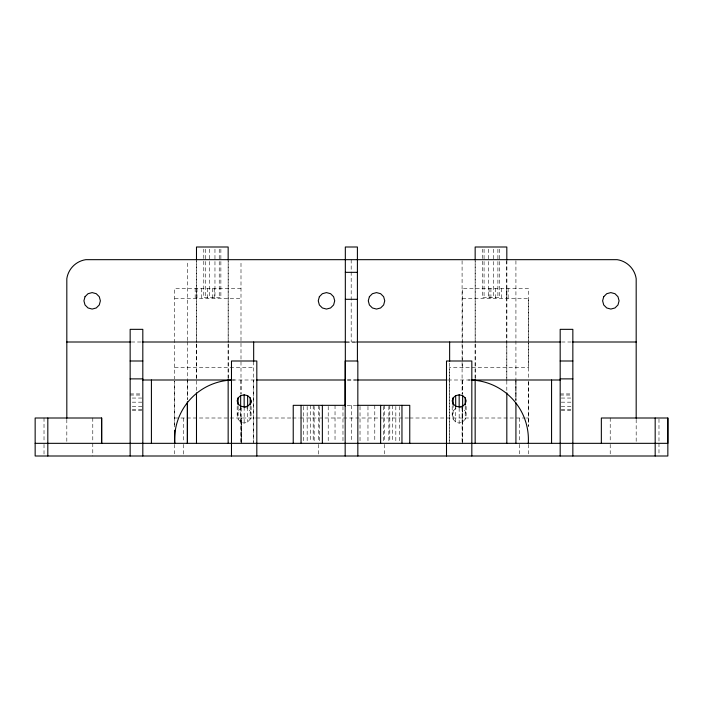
<?xml version="1.0" encoding="UTF-8"?>
<svg xmlns="http://www.w3.org/2000/svg" width="703" height="703" viewBox="0 0 703 703"><rect width="100%" height="100%" fill="white"/><g stroke="black" fill="none" stroke-linecap="round" stroke-linejoin="round"><path stroke-width="0.53" stroke-dasharray="3.52 2.64" d="M174.722 426.958L174.722 381.096L174.722 427.503M187.402 341.658L187.393 399.603L187.393 379.998M187.411 340.568L187.42 260.76M196.489 378.618L196.489 261.261M228.159 378.618L228.159 261.261M240.997 379.998L240.997 394.198L240.997 260.76M241.226 443.329L241.226 418.004L241.226 442.275M253.669 443.329L253.669 379.998M462.31 443.338L462.31 407.301L462.31 442.24M475.158 378.618L475.158 261.261M506.819 380.815L506.819 261.261M515.914 379.998L515.923 400.745L515.923 381.096M251.112 406.378L251.112 415.148L250.18 419.146L247.632 422.081L244.152 423.153L240.663 422.081L238.115 419.146L237.183 415.148L238.115 411.141L240.663 408.215L242.403 407.678M466.133 406.378L466.133 415.148L465.201 419.146L462.644 422.081L459.164 423.153L455.685 422.081L453.127 419.146L452.196 415.148L453.127 411.141L455.685 408.215L457.425 407.678M240.997 288.415L174.722 288.415L174.722 378.943M174.722 298.467L240.997 298.467M462.31 298.467L528.586 298.467L528.586 378.943M131.285 342.001L141.479 342.001M345.691 342.001L355.569 342.001M561.565 342.001L571.504 342.001M346.061 342.106L356.377 342.106M174.722 367.335L253.669 367.335M232.482 379.998L255.242 379.998M347.273 379.998L357.133 379.998M448.066 379.998L470.632 379.998M130.152 393.935L141.76 393.935M560.177 393.935L570.739 393.935M130.152 395.033L141.76 395.033M560.177 395.033L570.739 395.033M132.261 398.047L141.76 398.047M561.24 398.047L570.739 398.047M132.261 402.169L142.814 402.169M561.24 402.169L572.848 402.169M347.185 405.332L356.896 405.332M132.261 406.281L142.814 406.281M561.24 406.281L572.848 406.281M132.261 409.295L142.814 409.295M561.24 409.295L572.848 409.295M132.261 410.403L141.76 410.403M561.24 410.403L570.739 410.403M174.722 418.004L255.435 418.004M256.533 418.004L291.517 418.004M292.615 418.004L299.17 418.004M300.269 418.004L408.513 418.004M409.603 418.004L471.898 418.004M472.987 418.004L525.317 418.004M526.406 418.004L528.586 418.004M347.519 379.998L356.324 380.007M459.164 407.142L462.644 408.215L465.201 411.141L466.133 415.148M244.152 407.142L247.632 408.215L250.18 411.141L251.112 415.148M658.983 419.058L658.983 442.275M658.983 443.329L658.983 453.892M636.18 419.366L636.18 442.249M610.213 418.004L610.213 442.275M610.213 444.393L610.213 453.892M528.586 444.393L528.586 453.892M519.719 418.004L519.719 442.275M519.719 444.393L519.719 453.892M515.923 260.76L515.923 400.745M508.128 288.415L508.128 298.467M506.819 260.76L506.819 342.756M506.819 343.846L506.819 390.859M506.309 288.415L506.309 298.467M501.555 288.415L501.555 298.467M499.534 249.161L499.534 297.668L482.434 297.668L482.434 249.161M497.9 249.161L497.9 297.668M495.677 288.415L495.677 298.467M493.629 249.161L493.629 297.668M490.914 288.415L490.914 298.467M489.103 288.415L489.103 298.467M488.348 249.161L488.348 297.668M484.068 249.161L484.068 297.668M475.158 260.76L475.158 342.756M475.158 343.846L475.158 378.829M465.201 406.035L465.201 419.146M462.644 407.213L462.644 422.081M462.31 367.335L462.31 288.415L528.586 288.415L528.586 367.335L449.639 367.335L449.639 443.338L449.639 361.544M462.091 260.76L462.091 342.756M462.091 343.846L462.091 361.342M462.091 362.432L462.091 394.137M462.091 407.257L462.091 443.329M459.164 408.039L459.164 423.153M455.685 406.149L455.685 422.081M453.127 403.926L453.127 419.146M452.196 406.378L452.196 415.148M399.313 406.422L399.313 442.249M395.833 406.422L395.833 442.249M392.344 405.332L392.344 442.249M389.796 405.332L389.796 442.249M388.864 406.422L388.864 442.249M384.436 405.332L384.436 442.249M384.436 444.393L384.436 453.892M383.311 406.422L383.311 442.249M374.787 405.332L374.787 442.249M367.968 406.422L367.968 442.249M360.024 406.422L360.024 442.249M351.5 405.332L351.5 442.249M351.184 259.671L351.184 342.001M342.976 406.422L342.976 442.249M335.032 405.332L335.032 442.249M328.213 406.422L328.213 442.249M319.689 406.422L319.689 442.249M318.564 405.332L318.564 442.249M318.564 444.393L318.564 456.001M314.136 406.422L314.136 442.249M313.195 405.332L313.195 442.249M310.647 405.332L310.647 442.249M307.167 406.422L307.167 442.249M303.678 406.422L303.678 442.249M253.669 361.544L253.669 442.24M250.18 406.035L250.18 419.146M247.632 407.213L247.632 422.081M244.152 406.958L244.152 423.153M240.663 406.149L240.663 422.081M238.115 406.035L238.115 419.146M237.183 406.378L237.183 415.148M228.159 260.76L228.159 342.756M228.159 343.846L228.159 378.829M220.874 249.161L220.874 297.668L203.773 297.668L203.773 249.161M219.239 249.161L219.239 297.668M214.96 249.161L214.96 297.668M214.204 288.415L214.204 298.467M212.394 288.415L212.394 298.467M209.679 249.161L209.679 297.668M207.631 288.415L207.631 298.467M205.408 249.161L205.408 297.668M201.752 288.415L201.752 298.467M196.998 288.415L196.998 298.467M196.489 260.76L196.489 342.756M196.489 343.846L196.489 390.859M195.179 288.415L195.179 298.467M183.588 418.004L183.588 442.275M183.588 444.393L183.588 456.001M174.722 444.393L174.722 453.892M92.787 418.004L92.787 442.275M92.787 443.329L92.787 456.001M66.82 419.366L66.82 442.24M44.017 418.004L44.017 442.275M44.017 444.393L44.017 456.001M468.33 380.007A59.527 59.527 0 0 1 470.369 380.015M232.631 380.015A59.527 59.527 0 0 1 234.67 379.998M240.997 407.301L240.997 443.329L240.997 407.257M462.31 379.998L462.31 394.198L462.31 379.998M528.586 381.096L528.586 426.449L528.586 381.096"/><path stroke-width="1.05" d="M101.654 418.004L101.654 443.329L101.654 418.004L35.15 418.004L35.15 456.001L667.85 456.001L667.85 418.004L601.346 418.004L601.346 443.329M187.393 401.791L187.393 443.329L187.393 402.933M345.349 379.998L345.322 406.211L345.331 246.999L357.405 246.999L357.414 361.597M667.85 418.004L667.85 443.329L35.15 443.329M238.115 397.872L237.183 400.895L238.115 403.926L240.663 406.149L244.152 406.958L247.632 406.149L250.18 403.926L251.112 400.895L250.18 397.872L247.632 395.648L244.152 394.84L240.663 395.648L238.115 397.872L238.115 405.016M453.127 397.872L452.196 400.895L453.127 403.926L455.685 406.149L459.164 406.958L462.644 406.149L465.201 403.926L466.133 400.895L465.201 397.872L462.644 395.648L459.164 394.84L455.685 395.648L453.127 397.872L453.127 405.016M345.34 272.333L357.414 272.333M345.349 299.302L357.414 299.302M66.82 342.001L130.494 342.001M142.208 342.001L345.691 342.001M356.658 342.001L560.546 342.001M572.541 342.001L636.18 342.001M130.152 360.999L142.814 360.999M560.177 360.999L572.848 360.999M130.152 378.882L142.814 378.882M560.177 378.882L572.848 378.882M142.814 379.998L231.911 379.998M256.34 379.998L345.085 379.998M357.133 379.998L446.967 379.998M471.564 379.998L560.177 379.998M345.103 405.332L293.23 405.332L293.23 443.329M357.889 405.332L409.761 405.332L409.761 443.329M655.178 418.004L655.178 456.001M636.18 418.276L636.18 278.669A22.575 22.575 0 0 0 617.181 259.671L85.819 259.671A22.575 22.575 0 0 0 66.82 278.669L66.82 418.276M572.848 456.001L572.848 329.338L560.177 329.338L560.177 456.001M551.565 379.998L551.565 443.338M515.923 402.881L515.923 443.329M506.819 260.163L506.819 246.999L475.158 246.999L475.158 260.163M506.819 392.88L506.819 443.329M475.158 379.717L475.158 443.329M471.827 456.001L471.827 360.999L446.502 360.999L446.502 456.001M465.201 397.872L465.201 405.016M462.644 395.648L462.644 407.169M459.164 394.84L459.164 407.142M455.685 395.648L455.685 407.169M449.639 342.001L449.639 361.544M401.958 405.332L401.958 443.329M380.631 405.332L380.631 443.329M357.836 456.001L357.836 360.999L345.164 360.999L345.164 456.001M322.361 405.332L322.361 443.329M301.042 405.332L301.042 443.329M256.815 456.001L256.815 360.999L231.48 360.999L231.48 456.001M253.669 342.001L253.669 361.544M251.112 400.895L251.112 403.091M250.18 397.872L250.18 405.016M247.632 395.648L247.632 407.169M244.152 394.84L244.152 407.142M240.663 395.648L240.663 407.169M228.159 260.163L228.159 246.999L196.489 246.999L196.489 260.163M228.159 379.717L228.159 443.329M196.489 392.88L196.489 443.329M174.722 430.227L174.722 443.329A59.527 59.527 0 0 1 231.612 380.051M151.417 379.998L151.417 443.329M142.814 456.001L142.814 329.338L130.152 329.338L130.152 456.001M47.813 418.004L47.813 456.001M471.388 380.051A59.527 59.527 0 0 1 528.278 443.329M85.019 296.719L83.921 300.831L85.019 304.953L88.033 307.967L92.146 309.065L96.267 307.967L99.281 304.953L100.38 300.831L99.281 296.719L96.267 293.705L92.146 292.597L88.033 293.705L85.019 296.719M319.355 296.719L318.248 300.831L319.355 304.953L322.361 307.967L326.482 309.065L330.595 307.967L333.609 304.953L334.716 300.831L333.609 296.719L330.595 293.705L326.482 292.597L322.361 293.705L319.355 296.719M369.383 296.719L368.284 300.831L369.383 304.953L372.397 307.967L376.518 309.065L380.631 307.967L383.645 304.953L384.752 300.831L383.645 296.719L380.631 293.705L376.518 292.597L372.397 293.705L369.383 296.719M603.719 296.719L602.612 300.831L603.719 304.953L606.733 307.967L610.845 309.065L614.967 307.967L617.981 304.953L619.079 300.831L617.981 296.719L614.967 293.705L610.845 292.597L606.733 293.705L603.719 296.719"/></g></svg>
